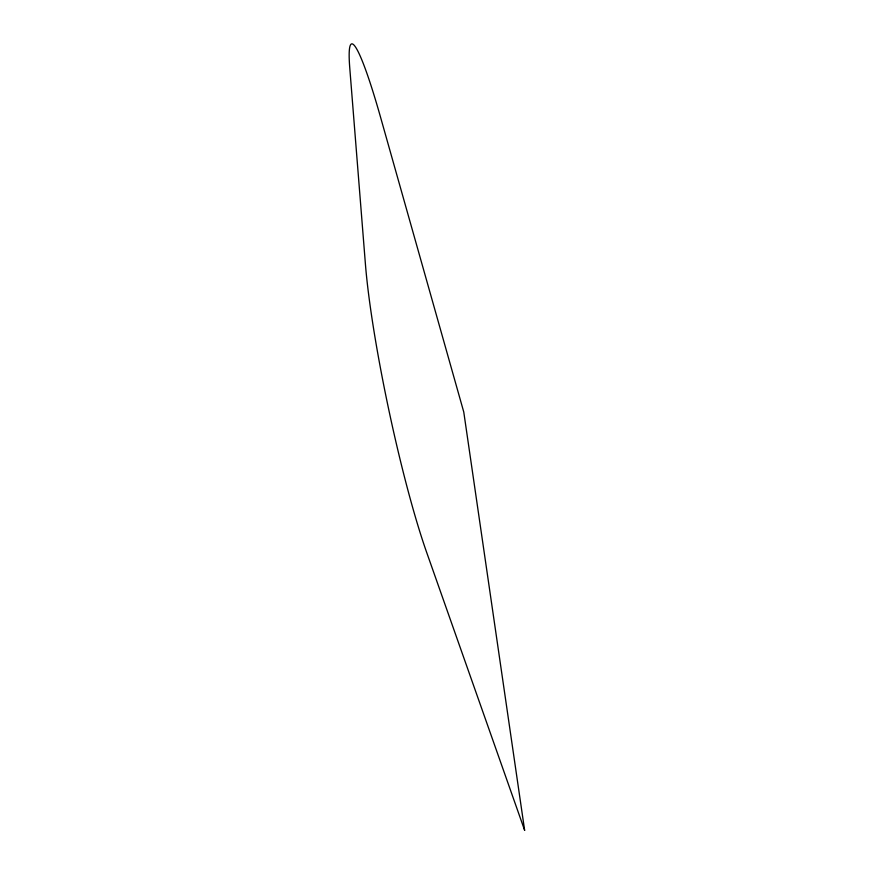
<?xml version="1.0" encoding="UTF-8"?>
<svg xmlns="http://www.w3.org/2000/svg" width="874" height="874" viewBox="0 0 874 874"><rect width="100%" height="100%" fill="white"/><g stroke="black" fill="none" stroke-linecap="round" stroke-linejoin="round"><path stroke-width="1.31" d="M524.629 830.3L426.654 552.368A189.079 19.851 78 0 1 365.43 264.265L349.742 67.68A161.723 13.951 77.2 0 1 380.496 117.018L463.766 412.025L524.629 830.3"/></g></svg>
